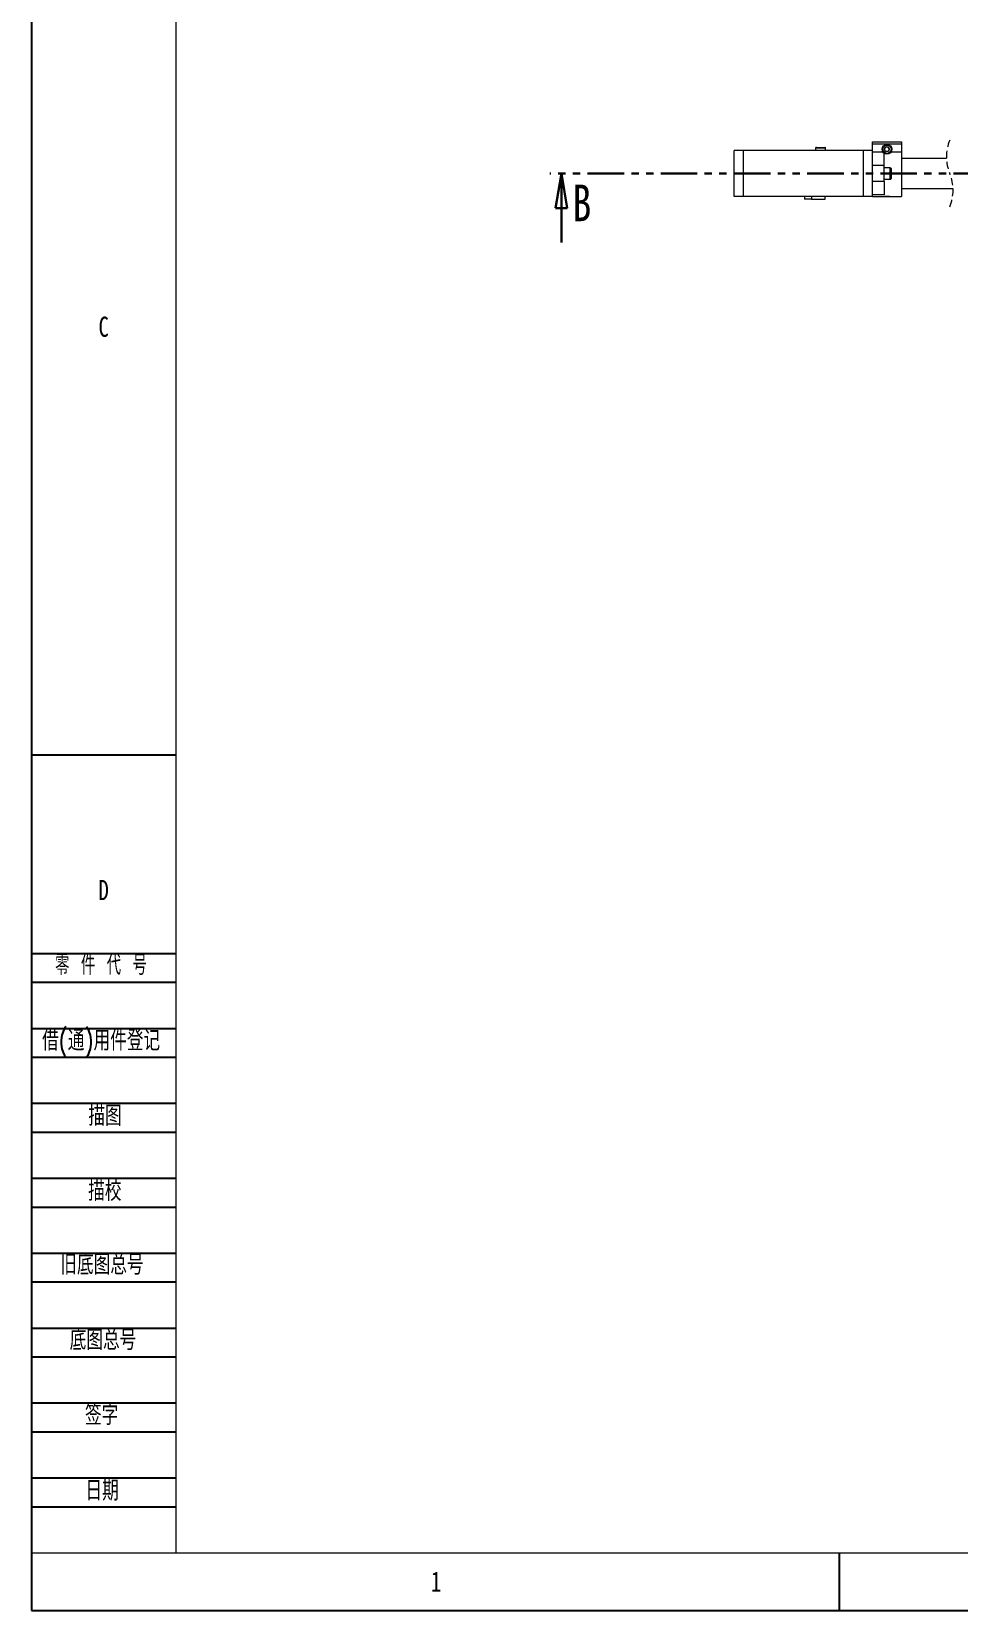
# Model space of a CAD drawing. Header units: millimetres. Extents: x 0 to 841, y 0 to 594.
# Drawn here: x 0 to 160.8, y 0 to 274 of the extents above; entities that cross this region are included whole.
import ezdxf

# ---------------------------------------------------------------- set-up
doc = ezdxf.new("R2010")
doc.units = ezdxf.units.MM
doc.linetypes.add('HIDDEN', pattern=[1.905, 1.27, -0.635])
doc.linetypes.add('PHANTOM', pattern=[12.7, 6.35, -1.27, 1.27, -1.27, 1.27, -1.27])
for name, color, linetype in [('10', 7, 'Continuous'), ('5', 7, 'Continuous'), ('9', 7, 'Continuous')]:
    doc.layers.add(name, color=color, linetype=linetype)
doc.styles.add('SLDTEXTSTYLE0', font='TXT', dxfattribs={"width": 0.75})
doc.styles.add('SLDTEXTSTYLE1', font='TXT', dxfattribs={"width": 0.75, "bigfont": 'bigfont'})
doc.styles.add('SLDTEXTSTYLE3', font='TXT', dxfattribs={"width": 0.642857, "bigfont": 'bigfont'})

# ---------------------------------------------------------------- blocks, each defined once
blk = doc.blocks.new('_CLOSED')
at = {"color": 0, "linetype": 'ByBlock', "lineweight": -2}
for p, q in [((-1, 0.166667), (0, 0)), ((-1, 0.166667), (-1, -0.166667)), ((0, 0), (-1, -0.166667)), ((0, 0), (-1, 0))]:
    blk.add_line(p, q, dxfattribs=at)

msp = doc.modelspace()

# ---------------------------------------------------------------- linework, layer by layer
at = {"color": 7, "linetype": 'Continuous', "lineweight": 15}
for p, q in [((145.88, 254.85), (150.88, 254.85)), ((145.88, 254.44), (145.88, 254.85)), ((150.88, 254.85), (150.88, 254.44)), ((121.88, 245.35), (121.88, 253.35)), ((123.48, 253.35), (121.88, 253.35)), ((123.48, 245.35), (123.48, 253.35)), ((144.28, 253.35), (123.48, 253.35)), ((136.01, 253.75), (136.01, 253.35)), ((136.13, 253.87), (136.25, 253.87)), ((136.25, 253.87), (137.58, 253.87)), ((137.71, 253.35), (137.71, 253.75)), ((144.28, 245.35), (144.28, 253.35)), ((145.88, 253.35), (144.28, 253.35)), ((150.88, 254.44), (145.88, 254.44)), ((145.88, 253.35), (145.88, 254.44)), ((145.88, 245.35), (145.88, 253.35)), ((147.71, 253.04), (145.88, 253.04)), ((147.88, 250.75), (147.88, 252.88)), ((147.91, 253.56), (148.15, 253.96)), ((148.15, 253.16), (147.91, 253.56)), ((148.15, 253.96), (148.61, 253.96)), ((148.61, 253.16), (148.15, 253.16)), ((148.61, 253.96), (148.84, 253.56)), ((148.84, 253.56), (148.61, 253.16)), ((150.88, 253.04), (149.04, 253.04)), ((150.88, 254.44), (150.88, 253.04)), ((150.88, 253.04), (150.88, 245.35)), ((147.88, 250.75), (145.88, 250.75)), ((147.88, 247.95), (147.88, 250.75)), ((148.93, 250.35), (147.88, 250.35)), ((149.08, 250.2), (149.08, 248.5)), ((158.7, 251.95), (150.88, 251.95)), ((147.88, 247.95), (145.88, 247.95)), ((147.88, 248.35), (148.93, 248.35)), ((147.88, 247.95), (147.88, 245.66)), ((150.88, 246.75), (159.84, 246.75)), ((123.48, 245.35), (121.88, 245.35)), ((144.28, 245.35), (123.48, 245.35)), ((134.06, 245.35), (134.06, 244.87)), ((135.26, 244.87), (134.06, 244.87)), ((135.26, 245.35), (135.26, 244.87)), ((135.26, 244.87), (137.66, 244.87)), ((137.66, 244.87), (137.66, 245.35)), ((145.88, 245.35), (144.28, 245.35)), ((147.88, 245.66), (145.88, 245.66)), ((145.88, 245.35), (147.88, 245.35)), ((148.79, 245.35), (147.96, 245.35)), ((148.88, 245.35), (150.88, 245.35))]:
    msp.add_line(p, q, dxfattribs=at)
at = {"color": 8, "linetype": 'Continuous', "lineweight": 15}
for p, q in [((136.15, 253.75), (136.01, 253.75)), ((137.71, 253.75), (136.15, 253.75)), ((148.93, 248.35), (148.93, 250.35))]:
    msp.add_line(p, q, dxfattribs=at)
at = {"color": 7, "linetype": 'PHANTOM', "lineweight": 30}
msp.add_line((420.28, 249.35), (89.9, 249.35), dxfattribs=at)
at = {"color": 7, "linetype": 'Continuous', "lineweight": 30}
msp.add_line((91.9, 237.35), (91.9, 249.35), dxfattribs=at)
at = {"color": 7, "linetype": 'Continuous', "lineweight": 15}
for radius in [0.85, 0.725]:
    msp.add_circle((148.38, 253.56), radius, dxfattribs=at)
at = {"color": 7, "linetype": 'HIDDEN', "lineweight": 0}
for centre, start, end in [((166.2, 252.23), 157.3801, 202.6199), ((152.34, 246.46), 337.3801, 22.6199)]:
    msp.add_arc(centre, 7.51, start, end, dxfattribs=at)
at = {"color": 7, "linetype": 'Continuous', "lineweight": 15}
for centre, radius, start, end in [((136.13, 253.75), 0.125, 90.0059, 179.9927), ((137.58, 253.75), 0.125, 359.9886, 90.0128), ((148.38, 253.56), 0.4, 149.9964, 210.0036), ((148.38, 253.56), 0.4, 89.999, 149.9992), ((148.38, 253.56), 0.4, 210.0006, 270.0011), ((148.38, 253.56), 0.4, 30.0008, 89.9976), ((148.38, 253.56), 0.4, 270.0024, 329.9994), ((148.38, 253.56), 0.4, 329.9964, 30.0036), ((148.93, 250.2), 0.15, 0.0046, 90.0003), ((148.93, 248.5), 0.15, 269.9995, 359.9957)]:
    msp.add_arc(centre, radius, start, end, dxfattribs=at)
msp.add_open_spline([(147.88, 245.35), (147.89, 245.35), (147.91, 245.35), (147.97, 245.36), (148.08, 245.37), (148.22, 245.38), (148.38, 245.38), (148.53, 245.38), (148.68, 245.37), (148.78, 245.36), (148.85, 245.35), (148.87, 245.35), (148.88, 245.35)], degree=3, knots=[0, 0, 0, 0, 0.006173, 0.070174, 0.18203, 0.329841, 0.496063, 0.661254, 0.808171, 0.921342, 0.987003, 1, 1, 1, 1], dxfattribs=at)
at = {"layer": '10', "color": 7}
for p, q in [((0, 148.5), (25, 148.5)), ((0, 114), (25, 114)), ((0, 109), (25, 109)), ((0, 101), (25, 101)), ((0, 96), (25, 96)), ((0, 88), (25, 88)), ((0, 83), (25, 83)), ((0, 75), (25, 75)), ((0, 70), (25, 70)), ((0, 62), (25, 62)), ((0, 57), (25, 57)), ((0, 49), (25, 49)), ((0, 44), (25, 44)), ((0, 36), (25, 36)), ((0, 31), (25, 31)), ((0, 23), (25, 23)), ((0, 18), (25, 18)), ((140.17, 0), (140.17, 10))]:
    msp.add_line(p, q, dxfattribs=at)
at = {"layer": '5', "color": 7, "lineweight": 15}
for p, q in [((25, 584), (25, 10)), ((0, 10), (831, 10))]:
    msp.add_line(p, q, dxfattribs=at)
at = {"layer": '9', "color": 7}
for p, q in [((0, 594), (0, 0)), ((0, 0), (841, 0))]:
    msp.add_line(p, q, dxfattribs=at)

# ---------------------------------------------------------------- block references
at = {"color": 7, "linetype": 'Continuous', "lineweight": 30, "xscale": 6, "yscale": 6, "rotation": 90.0000000000004}
msp.add_blockref('_CLOSED', (91.9, 249.35), dxfattribs=at)

# ---------------------------------------------------------------- texts
at = {"color": 7, "linetype": 'Continuous', "insert": (93.85, 247.43), "char_height": 6.35, "attachment_point": 1, "style": 'SLDTEXTSTYLE0'}
msp.add_mtext('B', dxfattribs=at)
at = {"layer": '10', "color": 7, "char_height": 3.5}
for s, insert, attachment_point, style in [('C', (12.5, 224.51), 2, 'SLDTEXTSTYLE0'), ('D', (12.5, 126.76), 2, 'SLDTEXTSTYLE0'), ('\\M+197EB \\M+18C8F \\M+191E3 \\M+18D86', (4.08, 113.79), 1, 'SLDTEXTSTYLE3'), ('\\M+18ED8(\\M+192CA)\\M+19770\\M+18C8F\\M+1936F记', (1.82, 100.64), 1, 'SLDTEXTSTYLE1'), ('\\M+19560图', (12.74, 87.59), 2, 'SLDTEXTSTYLE1'), ('\\M+19560\\M+18D5A', (12.7, 74.56), 2, 'SLDTEXTSTYLE1'), ('\\M+18B8C\\M+192EA图总\\M+18D86', (4.99, 61.77), 1, 'SLDTEXTSTYLE1'), ('\\M+192EA图总\\M+18D86', (6.61, 48.68), 1, 'SLDTEXTSTYLE1'), ('签\\M+18E9A', (12.15, 35.66), 2, 'SLDTEXTSTYLE1'), ('\\M+193FA\\M+18AFA', (12.24, 22.55), 2, 'SLDTEXTSTYLE1'), ('1', (70.16, 6.76), 2, 'SLDTEXTSTYLE0')]:
    msp.add_mtext(s, dxfattribs=dict(at, insert=insert, attachment_point=attachment_point, style=style))

doc.saveas('drawing.dxf')
